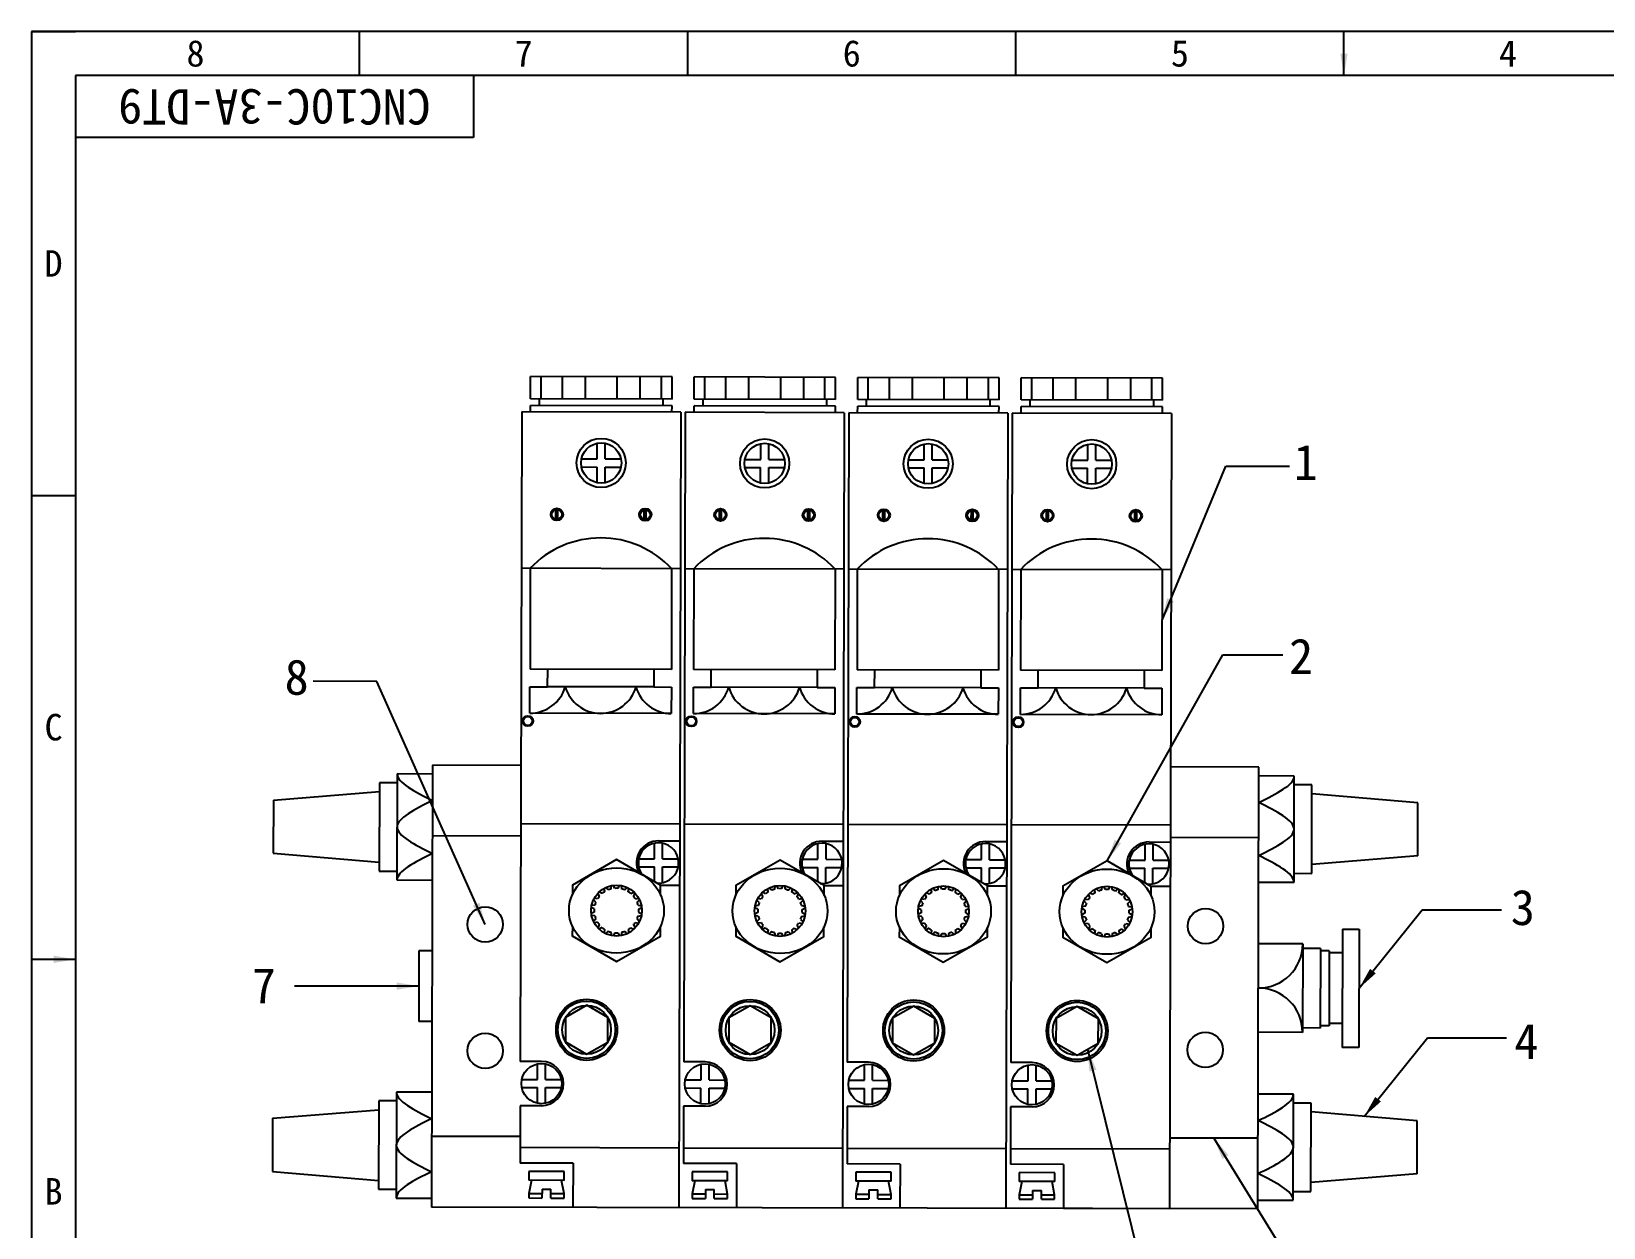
# Model space of a CAD drawing. Header units: millimetres. Extents: x 547 to 2149, y 622 to 1790.
# Drawn here: x 1524.7 to 1702.6, y 1415.9 to 1551.3 of the extents above; entities that cross this region are included whole.
import ezdxf

# ---------------------------------------------------------------- set-up
doc = ezdxf.new("R2010")
doc.units = ezdxf.units.MM
for name, color, linetype in [('仅图框使用', 7, 'Continuous'), ('元器件与线路', 7, 'Continuous'), ('英文数字标注', 3, 'Continuous')]:
    doc.layers.add(name, color=color, linetype=linetype)
doc.styles.get("Standard").update_dxf_attribs({"font": 'txt', "bigfont": 'gbcbig.shx'})
doc.dimstyles.new('ISO-25', dxfattribs={"dimtxt": 2.5, "dimasz": 2.5, "dimexe": 1.25, "dimexo": 0.625, "dimtad": 1, "dimtxsty": 'Standard', "dimcen": 2.5, "dimadec": 0, "dimazin": 0, "dimtfac": 1, "dimtmove": 0, "dimatfit": 3, "dimfxl": 0, "dimarcsym": 0})
doc.dimstyles.get("Standard").update_dxf_attribs({"dimtxt": 2, "dimasz": 3, "dimexe": 0.18, "dimexo": 0.0625, "dimgap": 0.09, "dimtad": 0, "dimtih": 1, "dimtoh": 1, "dimdec": 4, "dimzin": 0, "dimdsep": 46, "dimtxsty": 'Standard', "dimcen": 0.09, "dimaunit": 1, "dimadec": 0, "dimazin": 0, "dimtfac": 1, "dimtdec": 4, "dimtofl": 0, "dimtmove": 0, "dimatfit": 3, "dimfxl": 0, "dimtolj": 1, "dimtzin": 0, "dimarcsym": 0})

msp = doc.modelspace()

# ---------------------------------------------------------------- linework, layer by layer
at = {"layer": '仅图框使用'}
for p, q in [((1524.68, 1551.28), (1524.68, 1341.28)), ((1821.68, 1551.28), (1524.68, 1551.28)), ((1524.68, 1551.28), (1529.68, 1551.28)), ((1561.8, 1546.28), (1561.8, 1551.28)), ((1598.93, 1546.28), (1598.93, 1551.28)), ((1636.05, 1546.28), (1636.05, 1551.28)), ((1529.68, 1546.28), (1529.68, 1346.28)), ((1816.68, 1546.28), (1529.68, 1546.28)), ((1574.68, 1546.28), (1574.68, 1539.28)), ((1574.68, 1539.28), (1529.68, 1539.28)), ((1524.68, 1498.78), (1529.68, 1498.78))]:
    msp.add_line(p, q, dxfattribs=at)
at = {"layer": '元器件与线路'}
for p, q in [((1597.16, 1512.18), (1581.16, 1512.22)), ((1581.16, 1509.72), (1581.16, 1512.22)), ((1582.36, 1509.72), (1582.36, 1512.22)), ((1584.76, 1509.71), (1584.76, 1512.21)), ((1587.36, 1509.71), (1587.36, 1512.21)), ((1590.96, 1509.7), (1590.96, 1512.2)), ((1593.56, 1509.69), (1593.56, 1512.19)), ((1595.96, 1509.69), (1595.96, 1512.19)), ((1597.16, 1509.68), (1597.16, 1512.18)), ((1615.66, 1512.14), (1599.66, 1512.18)), ((1599.66, 1509.68), (1599.66, 1512.18)), ((1600.86, 1509.68), (1600.86, 1512.18)), ((1603.26, 1509.67), (1603.26, 1512.17)), ((1605.86, 1509.66), (1605.86, 1512.16)), ((1609.46, 1509.66), (1609.46, 1512.16)), ((1612.06, 1509.65), (1612.06, 1512.15)), ((1614.46, 1509.64), (1614.46, 1512.14)), ((1615.66, 1509.64), (1615.66, 1512.14)), ((1634.16, 1512.1), (1618.16, 1512.13)), ((1618.16, 1509.63), (1618.16, 1512.13)), ((1619.36, 1509.63), (1619.36, 1512.13)), ((1621.76, 1509.63), (1621.76, 1512.13)), ((1624.36, 1509.62), (1624.36, 1512.12)), ((1627.96, 1509.61), (1627.96, 1512.11)), ((1630.56, 1509.61), (1630.56, 1512.11)), ((1632.96, 1509.6), (1632.96, 1512.1)), ((1634.16, 1509.6), (1634.16, 1512.1)), ((1652.66, 1512.05), (1636.66, 1512.09)), ((1636.66, 1509.59), (1636.66, 1512.09)), ((1637.86, 1509.59), (1637.86, 1512.09)), ((1640.26, 1509.58), (1640.26, 1512.08)), ((1642.86, 1509.58), (1642.86, 1512.08)), ((1646.46, 1509.57), (1646.46, 1512.07)), ((1649.06, 1509.56), (1649.06, 1512.06)), ((1651.46, 1509.56), (1651.46, 1512.06)), ((1652.66, 1509.55), (1652.66, 1512.05)), ((1581.15, 1508.22), (1581.16, 1508.97)), ((1597.16, 1509.68), (1581.16, 1509.72)), ((1597.16, 1508.93), (1581.16, 1508.97)), ((1582.16, 1508.97), (1582.16, 1509.72)), ((1596.16, 1508.94), (1596.16, 1509.69)), ((1597.15, 1508.18), (1597.16, 1508.93)), ((1599.65, 1508.18), (1599.66, 1508.93)), ((1615.66, 1509.64), (1599.66, 1509.68)), ((1615.66, 1508.89), (1599.66, 1508.93)), ((1600.66, 1508.93), (1600.66, 1509.68)), ((1614.66, 1508.89), (1614.66, 1509.64)), ((1615.65, 1508.14), (1615.66, 1508.89)), ((1618.15, 1508.13), (1618.16, 1508.88)), ((1634.16, 1509.6), (1618.16, 1509.63)), ((1634.16, 1508.85), (1618.16, 1508.88)), ((1619.16, 1508.88), (1619.16, 1509.63)), ((1633.16, 1508.85), (1633.16, 1509.6)), ((1634.15, 1508.1), (1634.16, 1508.85)), ((1636.65, 1508.09), (1636.66, 1508.84)), ((1652.66, 1509.55), (1636.66, 1509.59)), ((1652.66, 1508.8), (1636.66, 1508.84)), ((1637.66, 1508.84), (1637.66, 1509.59)), ((1651.66, 1508.81), (1651.66, 1509.56)), ((1652.65, 1508.05), (1652.66, 1508.8)), ((1580.15, 1508.22), (1579.98, 1434.72)), ((1598.15, 1508.18), (1580.15, 1508.22)), ((1598.15, 1508.18), (1597.94, 1418.18)), ((1598.65, 1508.18), (1598.48, 1434.68)), ((1616.65, 1508.14), (1598.65, 1508.18)), ((1616.65, 1508.14), (1616.44, 1418.14)), ((1617.15, 1508.14), (1616.98, 1434.64)), ((1635.15, 1508.09), (1617.15, 1508.14)), ((1635.15, 1508.09), (1634.94, 1418.1)), ((1635.65, 1508.09), (1635.48, 1434.59)), ((1653.65, 1508.05), (1635.65, 1508.09)), ((1653.65, 1508.05), (1653.44, 1418.05)), ((1588.69, 1502.9), (1588.69, 1504.68)), ((1589.6, 1502.9), (1589.6, 1504.67)), ((1607.19, 1502.86), (1607.19, 1504.63)), ((1608.1, 1502.86), (1608.1, 1504.63)), ((1625.69, 1502.82), (1625.69, 1504.59)), ((1626.6, 1502.81), (1626.6, 1504.59)), ((1644.19, 1502.77), (1644.19, 1504.55)), ((1645.1, 1502.77), (1645.1, 1504.55)), ((1586.91, 1502.91), (1588.69, 1502.9)), ((1586.91, 1502), (1588.68, 1501.99)), ((1588.68, 1500.22), (1588.68, 1501.99)), ((1589.59, 1500.22), (1589.59, 1501.99)), ((1589.59, 1501.99), (1591.37, 1501.99)), ((1589.6, 1502.9), (1591.37, 1502.9)), ((1605.41, 1502.86), (1607.19, 1502.86)), ((1605.41, 1501.95), (1607.18, 1501.95)), ((1607.18, 1500.18), (1607.18, 1501.95)), ((1608.09, 1500.17), (1608.09, 1501.95)), ((1608.09, 1501.95), (1609.87, 1501.94)), ((1608.1, 1502.86), (1609.87, 1502.85)), ((1623.91, 1502.82), (1625.69, 1502.82)), ((1623.91, 1501.91), (1625.68, 1501.91)), ((1625.68, 1500.13), (1625.68, 1501.91)), ((1626.59, 1500.13), (1626.59, 1501.9)), ((1626.59, 1501.9), (1628.37, 1501.9)), ((1626.6, 1502.81), (1628.37, 1502.81)), ((1642.41, 1502.78), (1644.19, 1502.77)), ((1642.41, 1501.87), (1644.18, 1501.86)), ((1644.18, 1500.09), (1644.18, 1501.86)), ((1645.09, 1500.09), (1645.09, 1501.86)), ((1645.09, 1501.86), (1646.87, 1501.86)), ((1645.1, 1502.77), (1646.87, 1502.77)), ((1584.01, 1496.07), (1584.02, 1497.18)), ((1584.24, 1496.07), (1584.24, 1497.18)), ((1594.01, 1496.05), (1594.02, 1497.16)), ((1594.24, 1496.05), (1594.24, 1497.16)), ((1602.51, 1496.03), (1602.52, 1497.14)), ((1602.74, 1496.03), (1602.74, 1497.14)), ((1612.51, 1496.01), (1612.52, 1497.11)), ((1612.74, 1496.01), (1612.74, 1497.11)), ((1621.01, 1495.99), (1621.02, 1497.09)), ((1621.24, 1495.99), (1621.24, 1497.09)), ((1631.01, 1495.96), (1631.02, 1497.07)), ((1631.24, 1495.96), (1631.24, 1497.07)), ((1639.51, 1495.94), (1639.52, 1497.05)), ((1639.74, 1495.94), (1639.74, 1497.05)), ((1649.51, 1495.92), (1649.52, 1497.03)), ((1649.74, 1495.92), (1649.74, 1497.03)), ((1598.11, 1490.48), (1580.11, 1490.53)), ((1581.11, 1490.52), (1581.09, 1479.13)), ((1597.11, 1490.49), (1597.09, 1479.09)), ((1616.61, 1490.44), (1598.61, 1490.48)), ((1599.61, 1490.48), (1599.59, 1479.09)), ((1615.61, 1490.44), (1615.59, 1479.05)), ((1635.11, 1490.4), (1617.11, 1490.44)), ((1618.11, 1490.44), (1618.09, 1479.04)), ((1634.11, 1490.4), (1634.09, 1479.01)), ((1653.61, 1490.35), (1635.61, 1490.4)), ((1636.61, 1490.39), (1636.59, 1479)), ((1652.61, 1490.36), (1652.59, 1478.96)), ((1597.09, 1479.09), (1581.09, 1479.13)), ((1583.08, 1477.12), (1583.09, 1479.12)), ((1595.09, 1479.1), (1595.08, 1477.1)), ((1615.59, 1479.05), (1599.59, 1479.09)), ((1601.58, 1477.08), (1601.59, 1479.08)), ((1613.59, 1479.05), (1613.58, 1477.05)), ((1634.09, 1479.01), (1618.09, 1479.04)), ((1620.08, 1477.04), (1620.09, 1479.04)), ((1632.09, 1479.01), (1632.08, 1477.01)), ((1652.59, 1478.96), (1636.59, 1479)), ((1638.58, 1477), (1638.59, 1479)), ((1650.59, 1478.97), (1650.58, 1476.97)), ((1581.07, 1474.13), (1581.08, 1477.13)), ((1581.08, 1477.13), (1583.08, 1477.12)), ((1595.08, 1477.1), (1583.08, 1477.12)), ((1595.08, 1477.1), (1597.08, 1477.09)), ((1597.08, 1477.09), (1597.07, 1474.09)), ((1599.57, 1474.09), (1599.58, 1477.09)), ((1599.58, 1477.09), (1601.58, 1477.08)), ((1613.58, 1477.05), (1601.58, 1477.08)), ((1613.58, 1477.05), (1615.58, 1477.05)), ((1615.58, 1477.05), (1615.57, 1474.05)), ((1618.07, 1474.04), (1618.08, 1477.04)), ((1618.08, 1477.04), (1620.08, 1477.04)), ((1632.08, 1477.01), (1620.08, 1477.04)), ((1632.08, 1477.01), (1634.08, 1477.01)), ((1634.08, 1477.01), (1634.07, 1474.01)), ((1636.57, 1474), (1636.58, 1477)), ((1636.58, 1477), (1638.58, 1477)), ((1650.58, 1476.97), (1638.58, 1477)), ((1650.58, 1476.97), (1652.58, 1476.96)), ((1652.58, 1476.96), (1652.57, 1473.96)), ((1597.07, 1474.09), (1581.07, 1474.13)), ((1615.57, 1474.05), (1599.57, 1474.09)), ((1634.07, 1474.01), (1618.07, 1474.04)), ((1652.57, 1473.96), (1636.57, 1474)), ((1570.06, 1468.25), (1569.94, 1418.25)), ((1580.06, 1468.22), (1570.06, 1468.25)), ((1663.56, 1468.03), (1653.56, 1468.05)), ((1663.44, 1418.03), (1663.56, 1468.03)), ((1564.06, 1466.26), (1564.03, 1456.26)), ((1566.06, 1466.26), (1564.06, 1466.26)), ((1566.06, 1467.26), (1566.03, 1455.26)), ((1570.06, 1467.25), (1566.06, 1467.26)), ((1667.56, 1467.02), (1663.56, 1467.03)), ((1667.53, 1455.02), (1667.56, 1467.02)), ((1669.56, 1466.01), (1667.56, 1466.02)), ((1669.53, 1456.01), (1669.56, 1466.01)), ((1552.05, 1464.29), (1552.04, 1458.29)), ((1552.05, 1464.29), (1564.05, 1465.26)), ((1681.55, 1463.99), (1669.55, 1465.01)), ((1681.54, 1457.99), (1681.55, 1463.99)), ((1598.04, 1461.58), (1580.04, 1461.62)), ((1616.54, 1461.54), (1598.54, 1461.58)), ((1635.04, 1461.5), (1617.04, 1461.54)), ((1653.54, 1461.45), (1635.54, 1461.49)), ((1580.04, 1460.22), (1570.04, 1460.25)), ((1595.17, 1457.64), (1595.17, 1459.42)), ((1595.63, 1459.69), (1598.04, 1459.68)), ((1596.08, 1457.64), (1596.08, 1459.42)), ((1613.67, 1457.6), (1613.67, 1459.37)), ((1614.13, 1459.64), (1616.54, 1459.64)), ((1614.58, 1457.6), (1614.58, 1459.37)), ((1632.17, 1457.56), (1632.17, 1459.33)), ((1632.63, 1459.6), (1635.04, 1459.6)), ((1633.08, 1457.55), (1633.08, 1459.33)), ((1650.67, 1457.51), (1650.67, 1459.29)), ((1651.13, 1459.56), (1653.54, 1459.55)), ((1651.58, 1457.51), (1651.58, 1459.29)), ((1663.54, 1460.03), (1653.54, 1460.05)), ((1552.04, 1458.29), (1564.03, 1457.26)), ((1593.39, 1457.65), (1595.17, 1457.64)), ((1596.08, 1457.64), (1597.85, 1457.64)), ((1611.89, 1457.6), (1613.67, 1457.6)), ((1614.58, 1457.6), (1616.35, 1457.59)), ((1630.39, 1457.56), (1632.17, 1457.56)), ((1633.08, 1457.55), (1634.85, 1457.55)), ((1648.89, 1457.52), (1650.67, 1457.51)), ((1651.58, 1457.51), (1653.35, 1457.51)), ((1681.54, 1457.99), (1669.53, 1457.01)), ((1564.03, 1456.26), (1566.03, 1456.26)), ((1566.03, 1455.26), (1570.03, 1455.25)), ((1593.39, 1456.74), (1595.16, 1456.73)), ((1595.16, 1455.07), (1595.16, 1456.73)), ((1596.07, 1454.96), (1596.07, 1456.73)), ((1596.07, 1456.73), (1597.85, 1456.73)), ((1611.89, 1456.69), (1613.66, 1456.69)), ((1613.66, 1455.03), (1613.66, 1456.69)), ((1614.57, 1454.91), (1614.57, 1456.69)), ((1614.57, 1456.69), (1616.35, 1456.68)), ((1630.39, 1456.65), (1632.16, 1456.65)), ((1632.16, 1454.99), (1632.16, 1456.65)), ((1633.07, 1454.87), (1633.07, 1456.64)), ((1633.07, 1456.64), (1634.85, 1456.64)), ((1648.89, 1456.61), (1650.66, 1456.6)), ((1650.66, 1454.95), (1650.66, 1456.6)), ((1651.57, 1454.83), (1651.57, 1456.6)), ((1651.57, 1456.6), (1653.35, 1456.6)), ((1663.53, 1455.03), (1667.53, 1455.02)), ((1667.53, 1456.02), (1669.53, 1456.01)), ((1588.94, 1453.42), (1588.77, 1453.77)), ((1589.25, 1453.73), (1588.91, 1453.91)), ((1589.54, 1453.94), (1589.48, 1454.32)), ((1589.93, 1454.14), (1589.66, 1454.41)), ((1590.27, 1454.25), (1590.32, 1454.63)), ((1590.7, 1454.31), (1590.53, 1454.66)), ((1591.05, 1454.31), (1591.22, 1454.66)), ((1591.48, 1454.24), (1591.43, 1454.62)), ((1591.82, 1454.13), (1592.09, 1454.41)), ((1592.21, 1453.93), (1592.27, 1454.31)), ((1592.49, 1453.72), (1592.84, 1453.9)), ((1592.8, 1453.41), (1592.98, 1453.76)), ((1595.83, 1454.69), (1598.03, 1454.68)), ((1607.44, 1453.38), (1607.27, 1453.72)), ((1607.75, 1453.69), (1607.41, 1453.87)), ((1608.04, 1453.9), (1607.98, 1454.28)), ((1608.43, 1454.09), (1608.16, 1454.37)), ((1608.77, 1454.2), (1608.82, 1454.58)), ((1609.2, 1454.27), (1609.03, 1454.61)), ((1609.55, 1454.27), (1609.72, 1454.61)), ((1609.98, 1454.2), (1609.93, 1454.58)), ((1610.32, 1454.09), (1610.59, 1454.36)), ((1610.71, 1453.89), (1610.77, 1454.27)), ((1610.99, 1453.68), (1611.34, 1453.86)), ((1611.3, 1453.37), (1611.48, 1453.71)), ((1614.33, 1454.64), (1616.53, 1454.64)), ((1625.94, 1453.34), (1625.77, 1453.68)), ((1626.25, 1453.65), (1625.91, 1453.82)), ((1626.54, 1453.85), (1626.48, 1454.23)), ((1626.93, 1454.05), (1626.66, 1454.33)), ((1627.27, 1454.16), (1627.32, 1454.54)), ((1627.7, 1454.23), (1627.53, 1454.57)), ((1628.05, 1454.23), (1628.22, 1454.57)), ((1628.48, 1454.16), (1628.43, 1454.54)), ((1628.82, 1454.05), (1629.09, 1454.32)), ((1629.21, 1453.85), (1629.27, 1454.23)), ((1629.49, 1453.64), (1629.84, 1453.81)), ((1629.8, 1453.33), (1629.98, 1453.67)), ((1632.83, 1454.6), (1635.03, 1454.6)), ((1644.44, 1453.29), (1644.27, 1453.64)), ((1644.75, 1453.6), (1644.41, 1453.78)), ((1645.04, 1453.81), (1644.98, 1454.19)), ((1645.43, 1454.01), (1645.16, 1454.28)), ((1645.77, 1454.12), (1645.82, 1454.5)), ((1646.2, 1454.18), (1646.03, 1454.53)), ((1646.55, 1454.18), (1646.72, 1454.53)), ((1646.98, 1454.11), (1646.93, 1454.49)), ((1647.32, 1454), (1647.59, 1454.28)), ((1647.71, 1453.8), (1647.77, 1454.18)), ((1647.99, 1453.59), (1648.34, 1453.77)), ((1648.3, 1453.28), (1648.48, 1453.63)), ((1651.33, 1454.56), (1653.53, 1454.55)), ((1588.36, 1451.98), (1588.01, 1452.15)), ((1588.35, 1451.63), (1588.01, 1451.46)), ((1588.42, 1452.41), (1588.04, 1452.36)), ((1588.53, 1452.75), (1588.26, 1453.02)), ((1588.73, 1453.14), (1588.35, 1453.2)), ((1593.01, 1453.13), (1593.39, 1453.19)), ((1593.21, 1452.74), (1593.48, 1453.01)), ((1593.32, 1452.4), (1593.7, 1452.34)), ((1593.38, 1451.97), (1593.73, 1452.14)), ((1593.38, 1451.62), (1593.73, 1451.44)), ((1606.86, 1451.94), (1606.51, 1452.11)), ((1606.85, 1451.58), (1606.51, 1451.41)), ((1606.92, 1452.37), (1606.54, 1452.31)), ((1607.03, 1452.71), (1606.76, 1452.98)), ((1607.23, 1453.09), (1606.85, 1453.16)), ((1611.51, 1453.08), (1611.89, 1453.15)), ((1611.71, 1452.69), (1611.98, 1452.96)), ((1611.82, 1452.36), (1612.2, 1452.3)), ((1611.88, 1451.93), (1612.23, 1452.1)), ((1611.88, 1451.57), (1612.23, 1451.4)), ((1625.36, 1451.89), (1625.01, 1452.07)), ((1625.35, 1451.54), (1625.01, 1451.37)), ((1625.42, 1452.33), (1625.04, 1452.27)), ((1625.53, 1452.66), (1625.26, 1452.93)), ((1625.73, 1453.05), (1625.35, 1453.12)), ((1630.01, 1453.04), (1630.39, 1453.1)), ((1630.21, 1452.65), (1630.48, 1452.92)), ((1630.32, 1452.31), (1630.7, 1452.26)), ((1630.38, 1451.88), (1630.73, 1452.05)), ((1630.38, 1451.53), (1630.73, 1451.36)), ((1643.85, 1451.85), (1643.51, 1452.02)), ((1643.85, 1451.5), (1643.51, 1451.33)), ((1643.92, 1452.28), (1643.54, 1452.23)), ((1644.03, 1452.62), (1643.76, 1452.89)), ((1644.23, 1453.01), (1643.85, 1453.07)), ((1648.51, 1453), (1648.89, 1453.06)), ((1648.71, 1452.61), (1648.98, 1452.88)), ((1648.82, 1452.27), (1649.2, 1452.21)), ((1648.88, 1451.84), (1649.23, 1452.01)), ((1648.88, 1451.49), (1649.23, 1451.31)), ((1588.42, 1451.2), (1588.04, 1451.25)), ((1588.53, 1450.86), (1588.25, 1450.59)), ((1588.73, 1450.47), (1588.35, 1450.41)), ((1588.93, 1450.18), (1588.76, 1449.84)), ((1589.24, 1449.87), (1588.9, 1449.7)), ((1592.48, 1449.86), (1592.83, 1449.69)), ((1592.79, 1450.17), (1592.97, 1449.83)), ((1593, 1450.46), (1593.38, 1450.39)), ((1593.2, 1450.85), (1593.48, 1450.58)), ((1593.31, 1451.18), (1593.69, 1451.24)), ((1606.92, 1451.15), (1606.54, 1451.21)), ((1607.03, 1450.82), (1606.75, 1450.55)), ((1607.23, 1450.43), (1606.85, 1450.36)), ((1607.43, 1450.14), (1607.26, 1449.8)), ((1607.74, 1449.83), (1607.4, 1449.65)), ((1610.98, 1449.82), (1611.33, 1449.64)), ((1611.29, 1450.13), (1611.47, 1449.79)), ((1611.5, 1450.42), (1611.88, 1450.35)), ((1611.7, 1450.8), (1611.98, 1450.53)), ((1611.81, 1451.14), (1612.19, 1451.2)), ((1625.42, 1451.11), (1625.04, 1451.17)), ((1625.53, 1450.77), (1625.25, 1450.5)), ((1625.73, 1450.38), (1625.35, 1450.32)), ((1625.93, 1450.1), (1625.76, 1449.75)), ((1626.24, 1449.79), (1625.9, 1449.61)), ((1629.48, 1449.78), (1629.83, 1449.6)), ((1629.79, 1450.09), (1629.97, 1449.74)), ((1630, 1450.37), (1630.38, 1450.31)), ((1630.2, 1450.76), (1630.48, 1450.49)), ((1630.31, 1451.1), (1630.69, 1451.15)), ((1643.92, 1451.07), (1643.54, 1451.12)), ((1644.03, 1450.73), (1643.75, 1450.46)), ((1644.23, 1450.34), (1643.85, 1450.28)), ((1644.43, 1450.05), (1644.26, 1449.71)), ((1644.74, 1449.74), (1644.4, 1449.57)), ((1647.98, 1449.74), (1648.33, 1449.56)), ((1648.29, 1450.04), (1648.47, 1449.7)), ((1648.5, 1450.33), (1648.88, 1450.26)), ((1648.7, 1450.72), (1648.98, 1450.45)), ((1648.81, 1451.05), (1649.19, 1451.11)), ((1673.02, 1449.7), (1672.99, 1436.31)), ((1673.02, 1449.7), (1674.91, 1449.7)), ((1674.91, 1449.7), (1674.88, 1436.31)), ((1589.53, 1449.66), (1589.46, 1449.28)), ((1589.92, 1449.46), (1589.65, 1449.19)), ((1590.25, 1449.35), (1590.31, 1448.97)), ((1590.69, 1449.28), (1590.51, 1448.94)), ((1591.04, 1449.28), (1591.21, 1448.94)), ((1591.47, 1449.35), (1591.41, 1448.97)), ((1591.81, 1449.46), (1592.08, 1449.18)), ((1592.2, 1449.66), (1592.26, 1449.28)), ((1608.03, 1449.62), (1607.96, 1449.24)), ((1608.42, 1449.42), (1608.15, 1449.15)), ((1608.75, 1449.31), (1608.81, 1448.93)), ((1609.19, 1449.24), (1609.01, 1448.9)), ((1609.54, 1449.24), (1609.71, 1448.9)), ((1609.97, 1449.31), (1609.91, 1448.93)), ((1610.31, 1449.42), (1610.58, 1449.14)), ((1610.7, 1449.61), (1610.76, 1449.23)), ((1626.53, 1449.58), (1626.46, 1449.2)), ((1626.92, 1449.38), (1626.65, 1449.1)), ((1627.25, 1449.27), (1627.31, 1448.89)), ((1627.69, 1449.2), (1627.51, 1448.85)), ((1628.04, 1449.2), (1628.21, 1448.85)), ((1628.47, 1449.26), (1628.41, 1448.88)), ((1628.81, 1449.37), (1629.08, 1449.1)), ((1629.2, 1449.57), (1629.26, 1449.19)), ((1645.03, 1449.53), (1644.96, 1449.15)), ((1645.42, 1449.33), (1645.15, 1449.06)), ((1645.75, 1449.22), (1645.81, 1448.84)), ((1646.19, 1449.16), (1646.01, 1448.81)), ((1646.54, 1449.15), (1646.71, 1448.81)), ((1646.97, 1449.22), (1646.91, 1448.84)), ((1647.31, 1449.33), (1647.58, 1449.05)), ((1647.7, 1449.53), (1647.76, 1449.15)), ((1668.51, 1448.02), (1663.51, 1448.03)), ((1668.51, 1448.02), (1668.49, 1438.02)), ((1568.51, 1447.25), (1568.49, 1439.25)), ((1570.01, 1447.25), (1568.51, 1447.25)), ((1670.51, 1447.51), (1668.51, 1447.52)), ((1670.51, 1447.51), (1670.49, 1438.51)), ((1671.51, 1447.26), (1670.51, 1447.26)), ((1671.51, 1447.26), (1671.49, 1438.76)), ((1673.01, 1447.01), (1671.51, 1447.01)), ((1569.99, 1439.25), (1568.49, 1439.25)), ((1672.99, 1439.01), (1671.49, 1439.01)), ((1668.49, 1438.02), (1663.49, 1438.03)), ((1670.49, 1438.51), (1668.49, 1438.52)), ((1671.49, 1438.76), (1670.49, 1438.76)), ((1674.88, 1436.31), (1672.99, 1436.31)), ((1582.4, 1434.72), (1579.98, 1434.72)), ((1581.94, 1432.67), (1581.94, 1434.45)), ((1582.85, 1432.67), (1582.85, 1434.45)), ((1600.9, 1434.67), (1598.48, 1434.68)), ((1600.44, 1432.63), (1600.44, 1434.4)), ((1601.35, 1432.63), (1601.35, 1434.4)), ((1619.4, 1434.63), (1616.98, 1434.64)), ((1618.94, 1432.59), (1618.94, 1434.36)), ((1619.85, 1432.59), (1619.85, 1434.36)), ((1637.9, 1434.59), (1635.48, 1434.59)), ((1637.44, 1432.54), (1637.44, 1434.32)), ((1638.35, 1432.54), (1638.35, 1434.32)), ((1580.16, 1432.68), (1581.94, 1432.67)), ((1582.85, 1432.67), (1584.62, 1432.67)), ((1598.66, 1432.64), (1600.44, 1432.63)), ((1601.35, 1432.63), (1603.12, 1432.62)), ((1617.16, 1432.59), (1618.94, 1432.59)), ((1619.85, 1432.59), (1621.62, 1432.58)), ((1635.66, 1432.55), (1637.44, 1432.54)), ((1638.35, 1432.54), (1640.12, 1432.54)), ((1563.97, 1430.26), (1563.95, 1420.26)), ((1565.97, 1430.26), (1563.97, 1430.26)), ((1565.97, 1431.26), (1565.95, 1419.26)), ((1569.97, 1431.25), (1565.97, 1431.26)), ((1580.16, 1431.77), (1581.93, 1431.76)), ((1581.93, 1429.99), (1581.93, 1431.76)), ((1582.84, 1429.99), (1582.84, 1431.76)), ((1582.84, 1431.76), (1584.62, 1431.76)), ((1598.66, 1431.73), (1600.43, 1431.72)), ((1600.43, 1429.95), (1600.43, 1431.72)), ((1601.34, 1429.94), (1601.34, 1431.72)), ((1601.34, 1431.72), (1603.12, 1431.71)), ((1617.16, 1431.68), (1618.93, 1431.68)), ((1618.93, 1429.9), (1618.93, 1431.68)), ((1619.84, 1429.9), (1619.84, 1431.68)), ((1619.84, 1431.68), (1621.62, 1431.67)), ((1635.66, 1431.64), (1637.43, 1431.63)), ((1637.43, 1429.86), (1637.43, 1431.63)), ((1638.34, 1429.86), (1638.34, 1431.63)), ((1638.34, 1431.63), (1640.12, 1431.63)), ((1667.47, 1431.02), (1663.47, 1431.03)), ((1667.45, 1419.02), (1667.47, 1431.02)), ((1551.97, 1428.29), (1563.97, 1429.26)), ((1579.97, 1429.72), (1579.96, 1423.22)), ((1582.39, 1429.72), (1579.97, 1429.72)), ((1598.47, 1429.68), (1598.46, 1423.18)), ((1600.89, 1429.67), (1598.47, 1429.68)), ((1616.97, 1429.64), (1616.96, 1423.14)), ((1619.39, 1429.63), (1616.97, 1429.64)), ((1635.47, 1429.59), (1635.46, 1423.09)), ((1637.88, 1429.59), (1635.47, 1429.59)), ((1669.47, 1430.01), (1667.47, 1430.02)), ((1669.45, 1420.01), (1669.47, 1430.01)), ((1681.47, 1427.99), (1669.47, 1429.01)), ((1551.97, 1428.29), (1551.95, 1422.29)), ((1681.45, 1421.99), (1681.47, 1427.99)), ((1579.96, 1426.22), (1569.96, 1426.25)), ((1597.96, 1424.93), (1579.96, 1424.97)), ((1616.46, 1424.89), (1598.46, 1424.93)), ((1634.96, 1424.85), (1616.96, 1424.89)), ((1653.46, 1424.8), (1635.46, 1424.84)), ((1663.46, 1426.03), (1653.46, 1426.05)), ((1585.96, 1423.21), (1579.96, 1423.22)), ((1585.96, 1423.21), (1585.94, 1418.21)), ((1604.46, 1423.17), (1598.46, 1423.18)), ((1604.46, 1423.17), (1604.44, 1418.17)), ((1622.96, 1423.12), (1616.96, 1423.14)), ((1622.96, 1423.12), (1622.94, 1418.12)), ((1641.46, 1423.08), (1635.46, 1423.09)), ((1641.46, 1423.08), (1641.44, 1418.08)), ((1551.95, 1422.29), (1563.95, 1421.26)), ((1581.25, 1421.28), (1580.94, 1419.78)), ((1580.95, 1422.28), (1580.95, 1421.28)), ((1584.95, 1422.27), (1580.95, 1422.28)), ((1584.95, 1421.27), (1580.95, 1421.28)), ((1584.94, 1419.77), (1584.65, 1421.27)), ((1584.95, 1421.27), (1584.95, 1422.27)), ((1599.75, 1421.23), (1599.44, 1419.73)), ((1599.45, 1422.23), (1599.45, 1421.23)), ((1603.45, 1422.22), (1599.45, 1422.23)), ((1603.45, 1421.22), (1599.45, 1421.23)), ((1603.44, 1419.72), (1603.15, 1421.23)), ((1603.45, 1421.22), (1603.45, 1422.22)), ((1617.95, 1422.19), (1617.95, 1421.19)), ((1621.95, 1422.18), (1617.95, 1422.19)), ((1621.95, 1421.18), (1621.95, 1422.18)), ((1636.45, 1422.15), (1636.45, 1421.15)), ((1640.45, 1422.14), (1636.45, 1422.15)), ((1640.45, 1421.14), (1640.45, 1422.14)), ((1681.45, 1421.99), (1669.45, 1421.01)), ((1563.95, 1420.26), (1565.95, 1420.26)), ((1580.94, 1419.78), (1580.94, 1419.28)), ((1580.94, 1419.78), (1582.44, 1419.77)), ((1582.45, 1420.27), (1582.44, 1419.27)), ((1582.45, 1420.27), (1583.45, 1420.27)), ((1583.44, 1419.27), (1583.45, 1420.27)), ((1583.44, 1419.77), (1584.94, 1419.77)), ((1584.94, 1419.27), (1584.94, 1419.77)), ((1599.44, 1419.73), (1599.44, 1419.23)), ((1599.44, 1419.73), (1600.94, 1419.73)), ((1600.94, 1420.23), (1600.94, 1419.23)), ((1600.94, 1420.23), (1601.94, 1420.23)), ((1601.94, 1419.23), (1601.94, 1420.23)), ((1601.94, 1419.73), (1603.44, 1419.72)), ((1603.44, 1419.22), (1603.44, 1419.72)), ((1618.25, 1421.19), (1617.94, 1419.69)), ((1617.94, 1419.69), (1617.94, 1419.19)), ((1617.94, 1419.69), (1619.44, 1419.69)), ((1621.95, 1421.18), (1617.95, 1421.19)), ((1619.44, 1420.19), (1619.44, 1419.19)), ((1619.44, 1420.19), (1620.44, 1420.18)), ((1620.44, 1419.18), (1620.44, 1420.18)), ((1620.44, 1419.68), (1621.94, 1419.68)), ((1621.94, 1419.68), (1621.65, 1421.18)), ((1621.94, 1419.18), (1621.94, 1419.68)), ((1636.75, 1421.15), (1636.44, 1419.65)), ((1636.44, 1419.65), (1636.44, 1419.15)), ((1636.44, 1419.65), (1637.94, 1419.64)), ((1640.45, 1421.14), (1636.45, 1421.15)), ((1637.94, 1420.14), (1637.94, 1419.14)), ((1637.94, 1420.14), (1638.94, 1420.14)), ((1638.94, 1419.14), (1638.94, 1420.14)), ((1638.94, 1419.64), (1640.44, 1419.64)), ((1640.44, 1419.64), (1640.15, 1421.14)), ((1640.44, 1419.14), (1640.44, 1419.64)), ((1667.45, 1420.02), (1669.45, 1420.01)), ((1565.95, 1419.26), (1569.95, 1419.25)), ((1663.44, 1418.03), (1569.94, 1418.25)), ((1580.94, 1419.28), (1582.44, 1419.27)), ((1583.44, 1419.27), (1584.94, 1419.27)), ((1599.44, 1419.23), (1600.94, 1419.23)), ((1601.94, 1419.23), (1603.44, 1419.22)), ((1617.94, 1419.19), (1619.44, 1419.19)), ((1620.44, 1419.18), (1621.94, 1419.18)), ((1636.44, 1419.15), (1637.94, 1419.14)), ((1638.94, 1419.14), (1640.44, 1419.14)), ((1653.44, 1418.05), (1641.44, 1418.08)), ((1663.44, 1418.03), (1663.44, 1418.03)), ((1663.45, 1419.03), (1667.45, 1419.02))]:
    msp.add_line(p, q, dxfattribs=at)
for points in [[(1595.86, 1453.56), (1595.86, 1454.67), (1590.88, 1457.56), (1585.89, 1454.69), (1585.88, 1453.59)], [(1614.36, 1453.52), (1614.36, 1454.62), (1609.38, 1457.51), (1604.39, 1454.65), (1604.38, 1453.54)], [(1632.86, 1453.48), (1632.86, 1454.58), (1627.88, 1457.47), (1622.89, 1454.6), (1622.88, 1453.5)], [(1651.36, 1453.43), (1651.36, 1454.54), (1646.38, 1457.43), (1641.39, 1454.56), (1641.38, 1453.46)], [(1585.88, 1450.03), (1585.87, 1448.93), (1590.86, 1446.04), (1595.85, 1448.91), (1595.85, 1450.01)], [(1604.38, 1449.99), (1604.37, 1448.89), (1609.35, 1446), (1614.35, 1448.86), (1614.35, 1449.97)], [(1622.88, 1449.95), (1622.87, 1448.84), (1627.85, 1445.95), (1632.85, 1448.82), (1632.85, 1449.92)], [(1641.38, 1449.9), (1641.37, 1448.8), (1646.35, 1445.91), (1651.35, 1448.78), (1651.35, 1449.88)]]:
    msp.add_lwpolyline(points, dxfattribs=at)
for points in [[(1587.48, 1435.55), (1589.88, 1436.92), (1589.89, 1439.69), (1587.5, 1441.08), (1585.1, 1439.7), (1585.09, 1436.94)], [(1605.98, 1435.5), (1608.38, 1436.88), (1608.39, 1439.65), (1606, 1441.03), (1603.6, 1439.66), (1603.59, 1436.89)], [(1624.48, 1435.46), (1626.88, 1436.84), (1626.89, 1439.6), (1624.5, 1440.99), (1622.1, 1439.61), (1622.09, 1436.85)], [(1642.98, 1435.42), (1645.38, 1436.79), (1645.39, 1439.56), (1643, 1440.95), (1640.6, 1439.57), (1640.59, 1436.81)]]:
    msp.add_lwpolyline(points, close=True, dxfattribs=at)
for centre, radius in [((1589.14, 1502.45), 2.78), ((1607.64, 1502.4), 2.78), ((1626.14, 1502.36), 2.78), ((1644.64, 1502.32), 2.78), ((1589.14, 1502.45), 2.28), ((1607.64, 1502.4), 2.28), ((1626.14, 1502.36), 2.28), ((1644.64, 1502.32), 2.28), ((1584.13, 1496.63), 0.7), ((1584.13, 1496.63), 0.564), ((1594.13, 1496.6), 0.7), ((1594.13, 1496.6), 0.564), ((1602.63, 1496.58), 0.7), ((1602.63, 1496.58), 0.564), ((1612.63, 1496.56), 0.7), ((1612.63, 1496.56), 0.564), ((1621.13, 1496.54), 0.7), ((1621.13, 1496.54), 0.564), ((1631.13, 1496.52), 0.7), ((1631.13, 1496.52), 0.564), ((1639.63, 1496.5), 0.7), ((1639.63, 1496.5), 0.564), ((1649.63, 1496.47), 0.7), ((1649.63, 1496.47), 0.564), ((1580.84, 1473.25), 0.6), ((1580.84, 1473.25), 0.5), ((1599.34, 1473.21), 0.6), ((1599.34, 1473.21), 0.5), ((1617.84, 1473.16), 0.6), ((1617.84, 1473.16), 0.5), ((1636.34, 1473.12), 0.6), ((1636.34, 1473.12), 0.5), ((1590.87, 1451.8), 2.88), ((1609.37, 1451.76), 2.88), ((1627.87, 1451.71), 2.88), ((1646.37, 1451.67), 2.88), ((1576.02, 1450.23), 2), ((1657.52, 1450.04), 2), ((1587.49, 1438.31), 3.46), ((1587.49, 1438.31), 3.25), ((1587.49, 1438.31), 2.76), ((1605.99, 1438.27), 3.46), ((1605.99, 1438.27), 3.25), ((1605.99, 1438.27), 2.76), ((1624.49, 1438.23), 3.46), ((1624.49, 1438.23), 3.25), ((1624.49, 1438.23), 2.76), ((1642.99, 1438.18), 3.46), ((1642.99, 1438.18), 3.25), ((1642.99, 1438.18), 2.76), ((1576.02, 1435.93), 2), ((1657.49, 1436.04), 2), ((1582.39, 1432.22), 2.28), ((1600.89, 1432.17), 2.28), ((1619.39, 1432.13), 2.28), ((1637.89, 1432.09), 2.28)]:
    msp.add_circle(centre, radius, dxfattribs=at)
for centre, radius, start, end in [((1589.09, 1482.98), 10.99, 43.1302, 136.602), ((1607.59, 1482.93), 10.99, 43.1302, 136.602), ((1626.09, 1482.89), 10.99, 43.1302, 136.602), ((1644.59, 1482.85), 10.99, 43.1302, 136.602), ((1581.08, 1478.3), 4.17, 269.8661, 343.6059), ((1589.08, 1478.28), 4.17, 196.1263, 343.6059), ((1597.08, 1478.26), 4.17, 196.1263, 269.8661), ((1599.58, 1478.25), 4.17, 269.8661, 343.6059), ((1607.58, 1478.23), 4.17, 196.1263, 343.6059), ((1615.58, 1478.22), 4.17, 196.1263, 269.8661), ((1618.08, 1478.21), 4.17, 269.8661, 343.6059), ((1626.08, 1478.19), 4.17, 196.1263, 343.6059), ((1634.08, 1478.17), 4.17, 196.1263, 269.8661), ((1636.58, 1478.17), 4.17, 269.8661, 343.6059), ((1644.58, 1478.15), 4.17, 196.1263, 343.6059), ((1652.58, 1478.13), 4.17, 196.1263, 269.8661), ((1595.62, 1457.19), 2.5, 89.8661, 205.2626), ((1595.62, 1457.19), 2.28, 265.1096, 214.6226), ((1614.12, 1457.14), 2.5, 89.8661, 205.2626), ((1614.12, 1457.14), 2.28, 265.1096, 214.6226), ((1632.62, 1457.1), 2.5, 89.8661, 205.2626), ((1632.62, 1457.1), 2.28, 265.1096, 214.6226), ((1651.12, 1457.06), 2.5, 89.8661, 205.2626), ((1651.12, 1457.06), 2.28, 265.1096, 214.6226), ((1590.87, 1451.8), 2.52, 139.8409, 147.8913), ((1590.87, 1451.8), 2.52, 121.8409, 129.8913), ((1590.87, 1451.8), 2.52, 103.8409, 111.8913), ((1590.87, 1451.8), 2.52, 85.8409, 93.8913), ((1590.87, 1451.8), 2.52, 67.8409, 75.8913), ((1590.87, 1451.8), 2.52, 49.8409, 57.8913), ((1590.87, 1451.8), 2.52, 31.8409, 39.8913), ((1609.37, 1451.76), 2.52, 139.8409, 147.8913), ((1609.37, 1451.76), 2.52, 121.8409, 129.8913), ((1609.37, 1451.76), 2.52, 103.8409, 111.8913), ((1609.37, 1451.76), 2.52, 85.8409, 93.8913), ((1609.37, 1451.76), 2.52, 67.8409, 75.8913), ((1609.37, 1451.76), 2.52, 49.8409, 57.8913), ((1609.37, 1451.76), 2.52, 31.8409, 39.8913), ((1627.87, 1451.71), 2.52, 139.8409, 147.8913), ((1627.87, 1451.71), 2.52, 121.8409, 129.8913), ((1627.87, 1451.71), 2.52, 103.8409, 111.8913), ((1627.87, 1451.71), 2.52, 85.8409, 93.8913), ((1627.87, 1451.71), 2.52, 67.8409, 75.8913), ((1627.87, 1451.71), 2.52, 49.8409, 57.8913), ((1627.87, 1451.71), 2.52, 31.8409, 39.8913), ((1646.37, 1451.67), 2.52, 139.8409, 147.8913), ((1646.37, 1451.67), 2.52, 121.8409, 129.8913), ((1646.37, 1451.67), 2.52, 103.8409, 111.8913), ((1646.37, 1451.67), 2.52, 85.8409, 93.8913), ((1646.37, 1451.67), 2.52, 67.8409, 75.8913), ((1646.37, 1451.67), 2.52, 49.8409, 57.8913), ((1646.37, 1451.67), 2.52, 31.8409, 39.8913), ((1590.87, 1451.8), 2.52, 175.8409, 183.8913), ((1590.87, 1451.8), 2.52, 157.8409, 165.8913), ((1590.87, 1451.8), 2.52, 13.8409, 21.8913), ((1590.87, 1451.8), 2.52, 355.8409, 3.8913), ((1609.37, 1451.76), 2.52, 175.8409, 183.8913), ((1609.37, 1451.76), 2.52, 157.8409, 165.8913), ((1609.37, 1451.76), 2.52, 13.8409, 21.8913), ((1609.37, 1451.76), 2.52, 355.8409, 3.8913), ((1627.87, 1451.71), 2.52, 175.8409, 183.8913), ((1627.87, 1451.71), 2.52, 157.8409, 165.8913), ((1627.87, 1451.71), 2.52, 13.8409, 21.8913), ((1627.87, 1451.71), 2.52, 355.8409, 3.8913), ((1646.37, 1451.67), 2.52, 175.8409, 183.8913), ((1646.37, 1451.67), 2.52, 157.8409, 165.8913), ((1646.37, 1451.67), 2.52, 13.8409, 21.8913), ((1646.37, 1451.67), 2.52, 355.8409, 3.8913), ((1590.87, 1451.8), 2.52, 193.8409, 201.8913), ((1590.87, 1451.8), 2.52, 211.8409, 219.8913), ((1590.87, 1451.8), 2.52, 229.8409, 237.8913), ((1590.87, 1451.8), 2.52, 301.8409, 309.8913), ((1590.87, 1451.8), 2.52, 319.8409, 327.8913), ((1590.87, 1451.8), 2.52, 337.8409, 345.8913), ((1609.37, 1451.76), 2.52, 193.8409, 201.8913), ((1609.37, 1451.76), 2.52, 211.8409, 219.8913), ((1609.37, 1451.76), 2.52, 229.8409, 237.8913), ((1609.37, 1451.76), 2.52, 301.8409, 309.8913), ((1609.37, 1451.76), 2.52, 319.8409, 327.8913), ((1609.37, 1451.76), 2.52, 337.8409, 345.8913), ((1627.87, 1451.71), 2.52, 193.8409, 201.8913), ((1627.87, 1451.71), 2.52, 211.8409, 219.8913), ((1627.87, 1451.71), 2.52, 229.8409, 237.8913), ((1627.87, 1451.71), 2.52, 301.8409, 309.8913), ((1627.87, 1451.71), 2.52, 319.8409, 327.8913), ((1627.87, 1451.71), 2.52, 337.8409, 345.8913), ((1646.37, 1451.67), 2.52, 193.8409, 201.8913), ((1646.37, 1451.67), 2.52, 211.8409, 219.8913), ((1646.37, 1451.67), 2.52, 229.8409, 237.8913), ((1646.37, 1451.67), 2.52, 301.8409, 309.8913), ((1646.37, 1451.67), 2.52, 319.8409, 327.8913), ((1646.37, 1451.67), 2.52, 337.8409, 345.8913), ((1590.87, 1451.8), 2.52, 247.8409, 255.8913), ((1590.87, 1451.8), 2.52, 265.8409, 273.8913), ((1590.87, 1451.8), 2.52, 283.8409, 291.8913), ((1609.37, 1451.76), 2.52, 247.8409, 255.8913), ((1609.37, 1451.76), 2.52, 265.8409, 273.8913), ((1609.37, 1451.76), 2.52, 283.8409, 291.8913), ((1627.87, 1451.71), 2.52, 247.8409, 255.8913), ((1627.87, 1451.71), 2.52, 265.8409, 273.8913), ((1627.87, 1451.71), 2.52, 283.8409, 291.8913), ((1646.37, 1451.67), 2.52, 247.8409, 255.8913), ((1646.37, 1451.67), 2.52, 265.8409, 273.8913), ((1646.37, 1451.67), 2.52, 283.8409, 291.8913), ((1663.51, 1448.03), 5, 269.8661, 359.8661), ((1663.49, 1438.03), 5, 359.8661, 89.8661), ((1582.39, 1432.22), 2.5, 269.8661, 89.8661), ((1600.89, 1432.17), 2.5, 269.8661, 89.8661), ((1619.39, 1432.13), 2.5, 269.8661, 89.8661), ((1637.89, 1432.09), 2.5, 269.8661, 89.8661)]:
    msp.add_arc(centre, radius, start, end, dxfattribs=at)
for centre in [(1590.87, 1451.8), (1609.37, 1451.76), (1627.87, 1451.71), (1646.37, 1451.67)]:
    msp.add_ellipse(centre, major_axis=(-5.37, 0.01), ratio=0.898055, dxfattribs=at)
for points in [[(1566.06, 1467.26), (1566.06, 1466.26), (1568.05, 1465.25), (1570.05, 1464.25)], [(1663.55, 1464.03), (1665.55, 1465.02), (1667.56, 1466.02), (1667.56, 1467.02)], [(1570.04, 1458.25), (1568.03, 1457.25), (1566.03, 1456.26), (1566.03, 1455.26)], [(1667.53, 1455.02), (1667.53, 1456.02), (1665.53, 1457.02), (1663.54, 1458.03)], [(1565.97, 1431.26), (1565.97, 1430.26), (1567.97, 1429.25), (1569.97, 1428.25)], [(1663.47, 1428.03), (1665.47, 1429.02), (1667.47, 1430.02), (1667.47, 1431.02)], [(1569.95, 1422.25), (1567.95, 1421.25), (1565.95, 1420.26), (1565.95, 1419.26)], [(1667.45, 1419.02), (1667.45, 1420.02), (1665.45, 1421.02), (1663.45, 1422.03)]]:
    msp.add_open_spline(points, degree=3, dxfattribs=at)
for points in [[(1570.05, 1464.25), (1566.04, 1461.26), (1570.04, 1458.25)], [(1663.54, 1458.03), (1667.54, 1461.02), (1663.55, 1464.03)], [(1569.97, 1428.25), (1565.96, 1425.26), (1569.95, 1422.25)], [(1663.45, 1422.03), (1667.46, 1425.02), (1663.47, 1428.03)]]:
    msp.add_spline(points, degree=3, dxfattribs=at)
for p in [(1584.13, 1496.63), (1584.13, 1496.63), (1584.13, 1496.63), (1584.13, 1496.63), (1584.13, 1496.63), (1584.13, 1496.63), (1584.13, 1496.63), (1584.13, 1496.63), (1584.13, 1496.63), (1594.13, 1496.6), (1594.13, 1496.6), (1594.13, 1496.6), (1594.13, 1496.6), (1594.13, 1496.6), (1594.13, 1496.6), (1594.13, 1496.6), (1594.13, 1496.6), (1594.13, 1496.6), (1602.63, 1496.58), (1602.63, 1496.58), (1602.63, 1496.58), (1602.63, 1496.58), (1602.63, 1496.58), (1602.63, 1496.58), (1602.63, 1496.58), (1602.63, 1496.58), (1602.63, 1496.58), (1612.63, 1496.56), (1612.63, 1496.56), (1612.63, 1496.56), (1612.63, 1496.56), (1612.63, 1496.56), (1612.63, 1496.56), (1612.63, 1496.56), (1612.63, 1496.56), (1612.63, 1496.56), (1621.13, 1496.54), (1621.13, 1496.54), (1621.13, 1496.54), (1621.13, 1496.54), (1621.13, 1496.54), (1621.13, 1496.54), (1621.13, 1496.54), (1621.13, 1496.54), (1621.13, 1496.54), (1631.13, 1496.52), (1631.13, 1496.52), (1631.13, 1496.52), (1631.13, 1496.52), (1631.13, 1496.52), (1631.13, 1496.52), (1631.13, 1496.52), (1631.13, 1496.52), (1631.13, 1496.52), (1639.63, 1496.5), (1639.63, 1496.5), (1639.63, 1496.5), (1639.63, 1496.5), (1639.63, 1496.5), (1639.63, 1496.5), (1639.63, 1496.5), (1639.63, 1496.5), (1639.63, 1496.5), (1639.63, 1496.5), (1639.63, 1496.5), (1639.63, 1496.5), (1649.63, 1496.47), (1649.63, 1496.47), (1649.63, 1496.47), (1649.63, 1496.47), (1649.63, 1496.47), (1649.63, 1496.47), (1649.63, 1496.47), (1649.63, 1496.47), (1649.63, 1496.47)]:
    msp.add_point(p, dxfattribs=at)

# ---------------------------------------------------------------- texts
at = {"layer": '仅图框使用', "char_height": 3, "attachment_point": 5}
for s, insert, width in [('{\\fSimSun|b0|i0|c134|p2;8}', (1543.24, 1548.78), 37.125), ('{\\fSimSun|b0|i0|c134|p2;7}', (1580.37, 1548.78), 37.125), ('{\\fSimSun|b0|i0|c134|p2;6}', (1617.49, 1548.78), 37.125), ('{\\fSimSun|b0|i0|c134|p2;5}', (1654.62, 1548.78), 37.125), ('{\\fSimSun|b0|i0|c134|p2;4}', (1691.74, 1548.78), 37.125), ('{\\fSimSun|b0|i0|c134|p2;D}', (1527.18, 1525.03), 5), ('{\\fSimSun|b0|i0|c134|p2;C}', (1527.18, 1472.53), 5), ('{\\fSimSun|b0|i0|c134|p2;B}', (1527.18, 1420.03), 5)]:
    msp.add_mtext(s, dxfattribs=dict(at, insert=insert, width=width))
at = {"layer": '英文数字标注', "char_height": 4, "attachment_point": 5}
for s, insert, width, rotation in [('{\\fSimSun|b0|i0|c134|p2;CNC10C-3A-DT9}', (1552.18, 1542.78), 45, 180), ('\\A1;{\\fSimSun|b0|i0|c134|p2;8}', (1554.69, 1478.19), 3.7672, 359.7322)]:
    msp.add_mtext(s, dxfattribs=dict(at, insert=insert, width=width, rotation=rotation))
at = {"layer": '英文数字标注', "char_height": 4, "width": 3.7672}
for s, insert, attachment_point in [('\\A1;{\\fSimSun|b0|i0|c134|p2;1}', (1668.86, 1502.53), 5), ('\\A1;{\\fSimSun|b0|i0|c134|p2;2}', (1668.33, 1480.58), 5), ('\\A1;{\\fSimSun|b0|i0|c134|p2;3}', (1693.42, 1452.13), 5), ('\\A1;{\\fSimSun|b0|i0|c134|p2;7}', (1549.62, 1445.31), 1), ('\\A1;{\\fSimSun|b0|i0|c134|p2;4}', (1692.46, 1438.99), 1)]:
    msp.add_mtext(s, dxfattribs=dict(at, insert=insert, attachment_point=attachment_point))

# ---------------------------------------------------------------- leaders
at = {"layer": '仅图框使用'}
for points in [[(1673.18, 1546.28), (1673.18, 1551.28)], [(1529.68, 1446.28), (1524.68, 1446.28)]]:
    msp.add_leader(points, dimstyle='ISO-25', override={"dimgap": 0.625, "dimtad": 0}, dxfattribs=at)
at = {"layer": '英文数字标注'}
for points in [[(1652.6, 1484.66), (1659.81, 1502.1), (1667.01, 1502.1)], [(1646.38, 1457.43), (1659.46, 1480.75), (1666.26, 1480.75)], [(1576.02, 1450.23), (1563.75, 1477.72), (1556.55, 1477.75)], [(1674.89, 1443), (1682.04, 1451.9), (1691.01, 1451.9)], [(1568.5, 1443.25), (1554.43, 1443.25)], [(1675.47, 1428.5), (1682.62, 1437.4), (1691.58, 1437.4)], [(1644.18, 1436.11), (1650.7, 1409.73), (1659.46, 1409.71)], [(1658.46, 1426.04), (1668.61, 1409.56), (1678.05, 1409.56)]]:
    msp.add_leader(points, dimstyle='Standard', override={"dimasz": 2.5, "dimgap": 0.09, "dimtad": 0}, dxfattribs=at)

doc.saveas('drawing.dxf')
